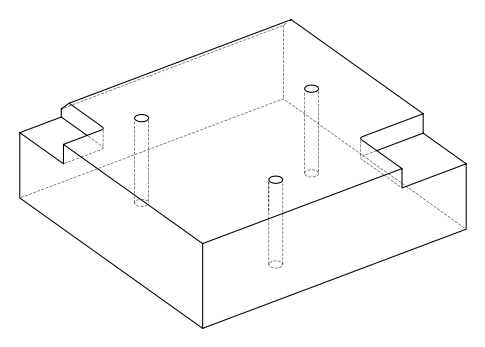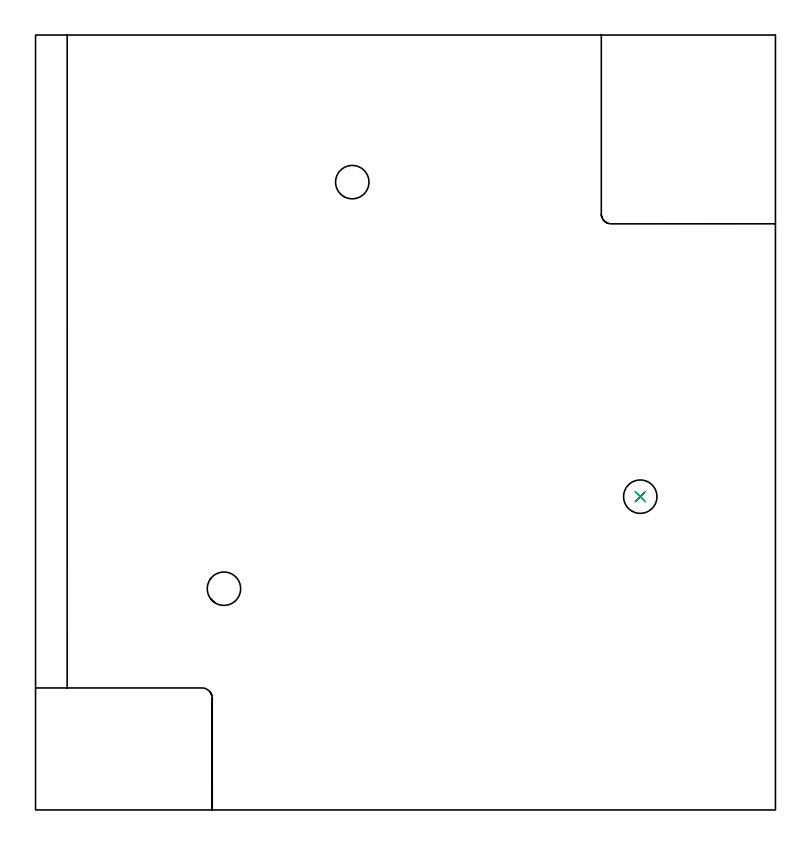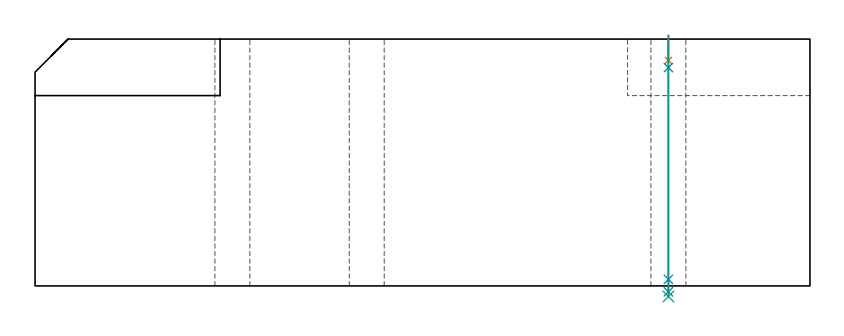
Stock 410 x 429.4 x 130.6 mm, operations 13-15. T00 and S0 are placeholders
(PLAN: 15 operations, 11 tool changes, 92.6 min)
(1 AREA_MILL | FG_CHAMFER_SURFACE | UGT0205_001 | 20.47 min | 56564 mm3)
(2 MILL_CORNER_NOTCH_RECTANGULAR | CORNER_NOTCH_RECTANGULAR | NXT0201_013 | Follow Part, ap 2.5, ae 75% | 40.47 min | 301625 mm3)
(3 MILL_CORNER_NOTCH_RECTANGULAR_1 | CORNER_NOTCH_RECTANGULAR_1 | NXT0201_013 | Follow Part, ap 2.5, ae 75% | 27.78 min | 196526 mm3)
(4 SPOT_DRILL | STEP1HOLE | NXT0321_9005460120000 | 0.05 min | 153 mm3)
(5 SPOT_DRILL_1 | STEP1HOLE_1 | NXT0321_9005460120000 | 0.05 min | 210 mm3)
(6 SPOT_DRILL_2 | STEP1HOLE_2 | NXT0321_9005460120000 | 0.05 min | 156 mm3)
(7 DRILL_BLIND_HOLE_INTO_CENTER | STEP1HOLE | NXT0301_046 | 0.05 min | 373 mm3)
(8 GUN_DRILL_THROUGH_HOLE | STEP1HOLE | UGT0307_003 | 0.62 min | 4576 mm3)
(9 SPADE_DRILL_TO_ENLARGE_THROUGH_HOLE | STEP1HOLE | UGT0306_009 | 0.55 min | 29927 mm3)
(10 DRILL_BLIND_HOLE_INTO_CENTER_1 | STEP1HOLE_1 | NXT0301_046 | 0.05 min | 351 mm3)
(11 GUN_DRILL_THROUGH_HOLE_1 | STEP1HOLE_1 | UGT0307_003 | 0.62 min | 4574 mm3)
(12 SPADE_DRILL_TO_ENLARGE_THROUGH_HOLE_1 | STEP1HOLE_1 | UGT0306_009 | 0.55 min | 29948 mm3)
(13 DRILL_BLIND_HOLE_INTO_CENTER_2 | STEP1HOLE_2 | NXT0301_046 | 0.05 min | 345 mm3)
(14 GUN_DRILL_THROUGH_HOLE_2 | STEP1HOLE_2 | UGT0307_003 | 0.62 min | 4598 mm3)
(15 SPADE_DRILL_TO_ENLARGE_THROUGH_HOLE_2 | STEP1HOLE_2 | UGT0306_009 | 0.55 min | 29914 mm3)
(TOOL UGT0205_001 | Chamfer Mill 20 x 3 x 45 deg. | D20 FL50 Z2)
(TOOL NXT0201_013 | ENDMILL 10mm | D10 FL30 Z4)
(TOOL NXT0321_9005460120000 | NC Spot Drill, 142deg, 12mm, Carbide, Uncoated | D12 PA142 FL30 Z2)
(TOOL NXT0301_046 | Carbide Drill 7.5mm [860.1-0750-038A1-MM 2214] | D7.5 PA140 FL53 Z2)
(TOOL UGT0307_003 | Gun Drill 7 mm | D7 PA130 FL24 Z1)
(TOOL UGT0306_009 | Spade Drill 18.5mm | D18.5 PA132 FL10 Z2)
(OP 13 DRILL_BLIND_HOLE_INTO_CENTER_2)
G17 G21 G94 G90
T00 M6
G54
G17 G0 G90 X335.1 Y173.6 S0 M3
G43 Z140.6 H1
G94 G81 G98 Z119.35 F250. R132.6
G80
M5
M2
(OP 14 GUN_DRILL_THROUGH_HOLE_2)
G17 G21 G94 G90
T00 M6
G54
G17 G0 G90 X335.1 Y173.6 M8
G43 Z140.6 H0
Z130.389
S716 M3
G94 G1 Z115.492 F125. M26
G4 X.084
Z3.5 F250.
G4 X.084
Z-3.132 F125.
G4 X.084
M5
M9
G0 Z130.389
Z140.6
M2
(OP 15 SPADE_DRILL_TO_ENLARGE_THROUGH_HOLE_2)
G17 G21 G94 G90
T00 M6
G54
G17 G0 G90 X335.1 Y173.6 S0 M3
G43 Z140.6 H0
G94 G73 G98 Z-5.618 F250. Q17.027 R132.6
G80
M5
M2
